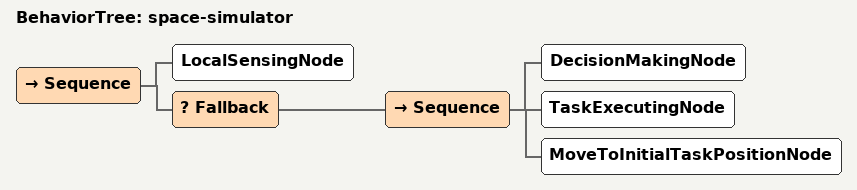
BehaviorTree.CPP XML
<?xml version="1.0" encoding="UTF-8"?>
<root BTCPP_format="4">
  <BehaviorTree ID="space-simulator">
    <Sequence>
      <LocalSensingNode/>
      <Fallback>
        <Sequence>
          <DecisionMakingNode/>
          <TaskExecutingNode/>
          <MoveToInitialTaskPositionNode/>
        </Sequence>
      </Fallback>
    </Sequence>
  </BehaviorTree>

</root>
